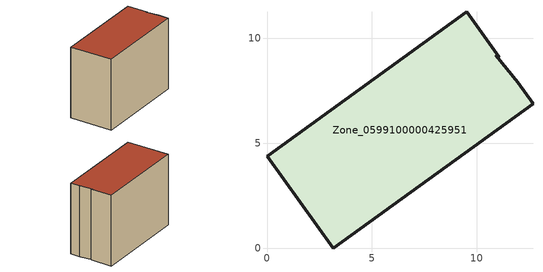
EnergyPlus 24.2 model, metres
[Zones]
Zone_0599100000425951
 floor ground (C_G): 11.09,9.11 10.9,9.19 11.96,7.9 12.69,6.9 3.16,0 0,4.38 9.53,11.27 z0
 wall outside (C_F): 11.96,7.9 10.9,9.19 11.09,9.11 9.53,11.27 0,4.38 3.16,0 12.69,6.9 11.96,7.9 z0:8.95
 roof outside (C_R): 10.9,9.19 11.09,9.11 9.53,11.27 0,4.38 3.16,0 12.69,6.9 11.96,7.9 z8.95
[BUILDING]
Pand.0599100000425951: North Axis=0; Terrain=City; Loads Convergence Tolerance Value=0.04; Temperature Convergence Tolerance Value=0.4; Solar Distribution=FullExterior; Maximum Number of Warmup Days=25; Minimum Number of Warmup Days=1
[Site:Location]
Rotterdam.The.Hague.AP_ZH_NLD Design_Conditions: Latitude=51.96; Longitude=4.45; Time Zone=1; Elevation=-4.5
[SITE:GROUNDTEMPERATURE:BUILDINGSURFACE]
18, 18, 18, 18, 18, 18, 18, 18, 18, 18, 18, 18
[MATERIAL] Thermal Absorptance=0.9; Solar Absorptance=0.7; Visible Absorptance=0.7
Name | Roughness | Thickness | Conductivity | Density | Specific Heat
G.TI.2006-2014 | MediumSmooth | 0.15 | 0.06 | 540 | 1210
F.TI.2006-2014 | Rough | 0.3 | 0.12 | 1920 | 840
R.TI.2006-2014 | MediumRough | 0.2 | 0.08 | 1500 | 1000
[CONSTRUCTION]
C_G: G.TI.2006-2014
C_F: F.TI.2006-2014
C_R: R.TI.2006-2014
[ZONE]
Zone_0599100000425951: Type=1; Multiplier=1; Ceiling Height=Autocalculate; Volume=Autocalculate; Floor Area=autocalculate; Part of Total Floor Area=Yes
[ZONEINFILTRATION:DESIGNFLOWRATE]
Infil_Zone_0599100000425951: Zone or ZoneList or Space or SpaceList=Zone_0599100000425951; Schedule=AlwaysOn; Design Flow Rate Calculation Method=Flow/Area; Flow Rate per Floor Area=0.0015; Constant Term Coefficient=1; Temperature Term Coefficient=0; Velocity Term Coefficient=0; Velocity Squared Term Coefficient=0
[HVACTEMPLATE:ZONE:IDEALLOADSAIRSYSTEM]
Zone_0599100000425951: Maximum Heating Supply Air Temperature=50; Minimum Cooling Supply Air Temperature=13; Maximum Heating Supply Air Humidity Ratio=0.0156; Minimum Cooling Supply Air Humidity Ratio=0.0077; Heating Limit=NoLimit; Cooling Limit=NoLimit; Dehumidification Control Type=ConstantSensibleHeatRatio; Cooling Sensible Heat Ratio=0.7; Dehumidification Setpoint=60; Humidification Control Type=None; Humidification Setpoint=30; Outdoor Air Method=None; Outdoor Air Flow Rate per Person=0.00944; Outdoor Air Flow Rate per Zone Floor Area=0; Outdoor Air Flow Rate per Zone=0; Demand Controlled Ventilation Type=None; Outdoor Air Economizer Type=NoEconomizer; Heat Recovery Type=None; Sensible Heat Recovery Effectiveness=0.7; Latent Heat Recovery Effectiveness=0.65
[ZONECONTROL:THERMOSTAT]
ThermostatControl_Zone_0599100000425951: Zone or ZoneList=Zone_0599100000425951; Control Type Schedule=DualSetpointControlType; Control 1=Thermostat_Zone_0599100000425951; Temperature Difference Between Cutout And Setpoint=0
[THERMOSTATSETPOINT:DUALSETPOINT]
Thermostat_Zone_0599100000425951: Heating Setpoint Temperature Schedule=HeatingSetpoint_Zone_0599100000425951; Cooling Setpoint Temperature Schedule=CoolingSetpoint_Zone_0599100000425951
[SCHEDULE:COMPACT]
HeatingSetpoint_Zone_0599100000425951: Through: 12/31, For: AllDays, Until: 24:00, 21
CoolingSetpoint_Zone_0599100000425951: Through: 12/31, For: AllDays, Until: 24:00, 24
DualSetpointControlType: Through: 12/31, For: AllDays, Until: 24:00, 4
AlwaysOn: Through: 12/31, For: AllDays, Until: 24:00, 1
